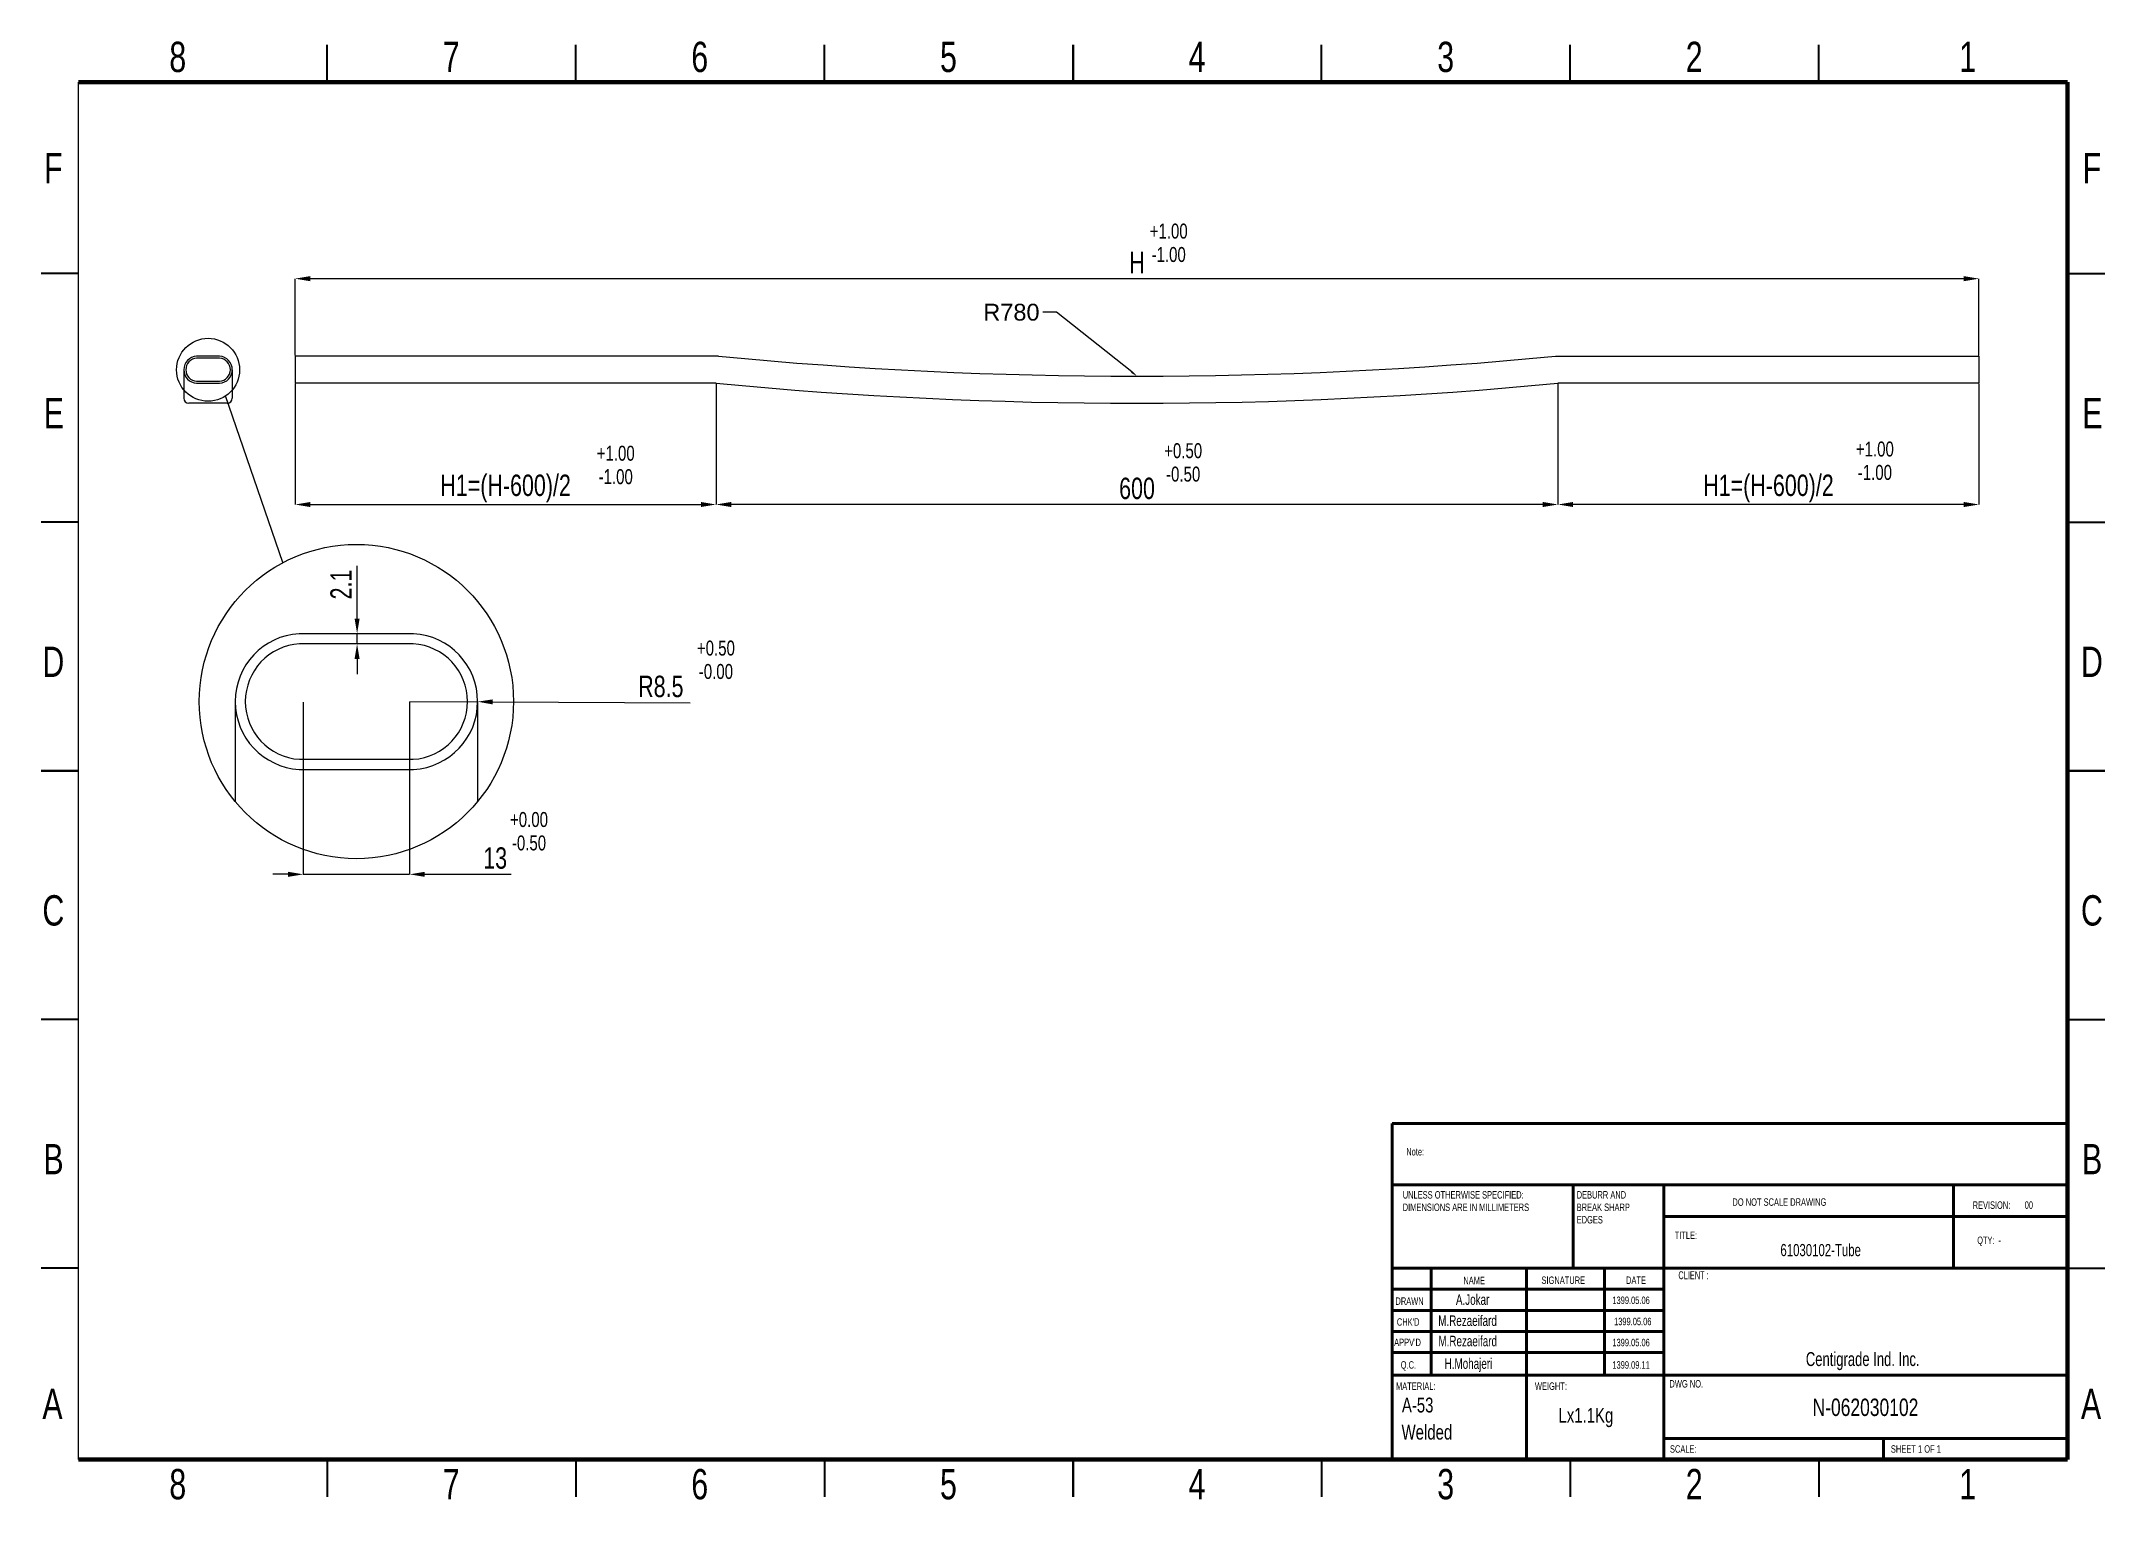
# Model space of a CAD drawing. Header units: millimetres. Extents: x 1020 to 2246, y -174 to 692.
import ezdxf
from ezdxf import colors
from ezdxf.entities.mleader import LeaderData, LeaderLine
from ezdxf.math import Vec2, Vec3

# ---------------------------------------------------------------- set-up
doc = ezdxf.new("R2010")
doc.units = ezdxf.units.MM
doc.styles.add('SLDTEXTSTYLE0', font='TXT', dxfattribs={"width": 0.75})
doc.styles.add('SLDTEXTSTYLE1', font='TXT', dxfattribs={"width": 0.686449})
doc.styles.add('SLDTEXTSTYLE2', font='TXT', dxfattribs={"width": 0.652778})
doc.styles.add('SLDTEXTSTYLE3', font='TXT', dxfattribs={"width": 0.692308})
doc.styles.add('SLDTEXTSTYLE4', font='TXT', dxfattribs={"width": 0.7})
doc.styles.add('SLDTEXTSTYLE5', font='TXT', dxfattribs={"width": 0.678571})
doc.styles.get("Standard").update_dxf_attribs({"font": 'arial.ttf'})
doc.dimstyles.new('Scale 4b1', dxfattribs={"dimscale": 6, "dimtxt": 2.116667, "dimasz": 1.5, "dimexe": 0, "dimexo": 0.0625, "dimgap": 0.529167, "dimtad": 1, "dimdec": 0, "dimlfac": 0.2, "dimrnd": 1e-09, "dimzin": 12, "dimdsep": 46, "dimtxsty": 'SLDTEXTSTYLE0', "dimcen": 0.09, "dimadec": 0, "dimazin": 3, "dimtfac": 1, "dimtdec": 0, "dimtmove": 0, "dimatfit": 0, "dimfxl": 1, "dimfrac": 2, "dimtolj": 1, "dimtzin": 12, "dimarcsym": 0})
doc.dimstyles.new('SLDDIMSTYLE9', dxfattribs={"dimscale": 6, "dimtxt": 2.116667, "dimasz": 1.5, "dimexe": 0, "dimexo": 0.0625, "dimgap": 0.529167, "dimtad": 1, "dimdec": 0, "dimrnd": 1e-09, "dimzin": 12, "dimdsep": 46, "dimtxsty": 'SLDTEXTSTYLE0', "dimcen": 0.09, "dimadec": 0, "dimazin": 3, "dimtfac": 1, "dimtdec": 0, "dimtmove": 0, "dimatfit": 0, "dimfxl": 1, "dimfrac": 2, "dimtolj": 1, "dimtzin": 12, "dimarcsym": 0})

# ---------------------------------------------------------------- blocks, each defined once
blk = doc.blocks.new('*D4')
at = {"color": 0, "lineweight": -2, "transparency": 16777216}
for p, q in [((1171.2, 505.2), (1171.2, 550.8)), ((2162.2, 550.8), (1180.2, 550.8)), ((2171.2, 505.2), (2171.2, 550.8))]:
    blk.add_line(p, q, dxfattribs=at)
at = {"color": 0, "transparency": 16777216}
for points in [[(1180.2, 552.3), (1180.2, 549.3), (1171.2, 550.8)], [(2162.2, 552.3), (2162.2, 549.3), (2171.2, 550.8)]]:
    blk.add_solid(points, dxfattribs=at)
at = {"layer": 'Defpoints', "color": 0, "transparency": 16777216}
for p in [(1171.2, 550.8), (1171.2, 504.8), (2171.2, 504.8)]:
    blk.add_point(p, dxfattribs=at)
at = {"color": 0, "transparency": 16777216, "insert": (1671.2, 560.4), "char_height": 12.7, "attachment_point": 5, "style": 'SLDTEXTSTYLE0'}
blk.add_mtext('\\A1;H', dxfattribs=at)
blk = doc.blocks.new('*D5')
at = {"color": 0, "lineweight": -2, "transparency": 16777216}
for p, q in [((1171.2, 488.3), (1171.2, 416.7)), ((1421.2, 488.3), (1421.2, 416.7)), ((1180.2, 416.7), (1412.2, 416.7))]:
    blk.add_line(p, q, dxfattribs=at)
at = {"color": 0, "transparency": 16777216}
for points in [[(1180.2, 418.2), (1180.2, 415.2), (1171.2, 416.7)], [(1412.2, 418.2), (1412.2, 415.2), (1421.2, 416.7)]]:
    blk.add_solid(points, dxfattribs=at)
at = {"layer": 'Defpoints', "color": 0, "transparency": 16777216}
for p in [(1171.2, 488.7), (1421.2, 488.7), (1421.2, 416.7)]:
    blk.add_point(p, dxfattribs=at)
at = {"color": 0, "transparency": 16777216, "insert": (1296.2, 426.2), "char_height": 12.7, "attachment_point": 5, "style": 'SLDTEXTSTYLE0'}
blk.add_mtext('\\A1;H1=(H-600)/2', dxfattribs=at)
blk = doc.blocks.new('*D6')
at = {"color": 0, "lineweight": -2, "transparency": 16777216}
for p, q in [((1921.2, 488.3), (1921.2, 416.7)), ((2171.2, 488.3), (2171.2, 416.7)), ((2162.2, 416.7), (1930.2, 416.7))]:
    blk.add_line(p, q, dxfattribs=at)
at = {"color": 0, "transparency": 16777216}
for points in [[(1930.2, 418.2), (1930.2, 415.2), (1921.2, 416.7)], [(2162.2, 418.2), (2162.2, 415.2), (2171.2, 416.7)]]:
    blk.add_solid(points, dxfattribs=at)
at = {"layer": 'Defpoints', "color": 0, "transparency": 16777216}
for p in [(1921.2, 488.7), (2171.2, 488.7), (1921.2, 416.7)]:
    blk.add_point(p, dxfattribs=at)
at = {"color": 0, "transparency": 16777216, "insert": (2046.2, 426.2), "char_height": 12.7, "attachment_point": 5, "style": 'SLDTEXTSTYLE0'}
blk.add_mtext('\\A1;H1=(H-600)/2', dxfattribs=at)
blk = doc.blocks.new('*D7')
at = {"color": 0, "lineweight": -2, "transparency": 16777216}
for p, q in [((1421.2, 488.3), (1421.2, 416.7)), ((1921.2, 488.3), (1921.2, 416.7)), ((1912.2, 416.7), (1430.2, 416.7))]:
    blk.add_line(p, q, dxfattribs=at)
at = {"color": 0, "transparency": 16777216}
for points in [[(1430.2, 418.2), (1430.2, 415.2), (1421.2, 416.7)], [(1912.2, 418.2), (1912.2, 415.2), (1921.2, 416.7)]]:
    blk.add_solid(points, dxfattribs=at)
at = {"layer": 'Defpoints', "color": 0, "transparency": 16777216}
for p in [(1421.2, 488.7), (1921.2, 488.7), (1421.2, 416.7)]:
    blk.add_point(p, dxfattribs=at)
at = {"color": 0, "transparency": 16777216, "insert": (1671.2, 426.2), "char_height": 12.7, "attachment_point": 5, "style": 'SLDTEXTSTYLE0'}
blk.add_mtext('\\A1;600', dxfattribs=at)
blk = doc.blocks.new('*D8')
at = {"color": 0, "lineweight": -2, "transparency": 16777216}
for p, q in [((1176, 299.3), (1176, 197.1)), ((1239.2, 299.3), (1239.2, 197.1)), ((1167, 197.1), (1158, 197.1)), ((1176, 197.1), (1239.2, 197.1)), ((1248.2, 197.1), (1299.5, 197.1))]:
    blk.add_line(p, q, dxfattribs=at)
at = {"color": 0, "transparency": 16777216}
for points in [[(1167, 198.6), (1167, 195.6), (1176, 197.1)], [(1248.2, 198.6), (1248.2, 195.6), (1239.2, 197.1)]]:
    blk.add_solid(points, dxfattribs=at)
at = {"layer": 'Defpoints', "color": 0, "transparency": 16777216}
for p in [(1176, 299.7), (1239.2, 299.7), (1176, 197.1)]:
    blk.add_point(p, dxfattribs=at)
at = {"color": 0, "transparency": 16777216, "insert": (1290, 206.7), "char_height": 12.7, "attachment_point": 5, "style": 'SLDTEXTSTYLE0'}
blk.add_mtext('\\A1;13', dxfattribs=at)
blk = doc.blocks.new('*D9')
at = {"color": 0, "lineweight": -2, "transparency": 16777216}
for p, q in [((1239.2, 299.7), (1279.6, 299.6)), ((1288.6, 299.5), (1405.8, 299))]:
    blk.add_line(p, q, dxfattribs=at)
at = {"color": 0, "transparency": 16777216}
blk.add_solid([(1288.6, 301), (1288.6, 298), (1279.6, 299.6)], dxfattribs=at)
at = {"layer": 'Defpoints', "color": 0, "transparency": 16777216}
for p in [(1239.2, 299.7), (1279.6, 299.6)]:
    blk.add_point(p, dxfattribs=at)
at = {"color": 0, "transparency": 16777216, "insert": (1388.4, 308.6), "char_height": 12.7, "attachment_point": 5, "rotation": 359.7653, "style": 'SLDTEXTSTYLE0'}
blk.add_mtext('\\A1;R8.5', dxfattribs=at)
blk = doc.blocks.new('*D10')
at = {"color": 0, "lineweight": -2, "transparency": 16777216}
for p, q in [((1208, 349), (1208, 380.3)), ((1215.2, 340), (1208, 340)), ((1208, 334), (1208, 340)), ((1215.2, 334), (1208, 334)), ((1208, 325), (1208, 316))]:
    blk.add_line(p, q, dxfattribs=at)
at = {"color": 0, "transparency": 16777216}
for points in [[(1206.5, 349), (1209.5, 349), (1208, 340)], [(1206.5, 325), (1209.5, 325), (1208, 334)]]:
    blk.add_solid(points, dxfattribs=at)
at = {"layer": 'Defpoints', "color": 0, "transparency": 16777216}
for p in [(1208, 340), (1215.6, 340), (1215.6, 334)]:
    blk.add_point(p, dxfattribs=at)
at = {"color": 0, "transparency": 16777216, "insert": (1198.5, 369.2), "char_height": 12.7, "attachment_point": 5, "rotation": 90, "style": 'SLDTEXTSTYLE0'}
blk.add_mtext('\\A1;2.1', dxfattribs=at)
blk = doc.blocks.new('SW_NOTE_62')
at = {"color": 0, "linetype": 'Continuous', "lineweight": 0, "char_height": 1.5, "attachment_point": 1, "style": 'SLDTEXTSTYLE0'}
for s, insert in [('UNLESS OTHERWISE SPECIFIED:', (0, 1.93)), ('DIMENSIONS ARE IN MILLIMETERS', (0, -0.57))]:
    blk.add_mtext(s, dxfattribs=dict(at, insert=insert))
blk = doc.blocks.new('SW_NOTE_63')
at = {"color": 0, "linetype": 'Continuous', "lineweight": 0, "char_height": 1.5, "attachment_point": 1, "style": 'SLDTEXTSTYLE0'}
for s, insert in [('DEBURR AND', (0, 1.93)), ('BREAK SHARP', (0, -0.57)), ('EDGES', (0, -3.07))]:
    blk.add_mtext(s, dxfattribs=dict(at, insert=insert))

msp = doc.modelspace()

# ---------------------------------------------------------------- linework, layer by layer
at = {"color": 7, "linetype": 'Continuous', "lineweight": 35}
for p, q in [((1190.2, 667.5), (1190.2, 689.7)), ((1337.9, 667.5), (1337.9, 689.7)), ((1485.5, 667.5), (1485.5, 689.7)), ((1633.2, 689.7), (1633.2, 667.5)), ((1633.2, 667.5), (1633.2, 689.7)), ((1780.8, 667.5), (1780.8, 689.7)), ((1928.5, 667.5), (1928.5, 689.7)), ((2076.1, 667.5), (2076.1, 689.7)), ((1042.6, 553.8), (1020.4, 553.8)), ((2223.8, 553.8), (2245.9, 553.8)), ((1042.6, 406.2), (1020.4, 406.2)), ((2223.8, 406.2), (2245.9, 406.2)), ((1020.4, 258.6), (1042.6, 258.6)), ((1042.6, 258.6), (1020.4, 258.6)), ((2245.9, 258.6), (2223.8, 258.6)), ((2223.8, 258.6), (2245.9, 258.6)), ((1042.6, 110.9), (1020.4, 110.9)), ((2223.8, 110.9), (2245.9, 110.9)), ((1042.6, -36.7), (1020.4, -36.7)), ((2223.8, -36.7), (2245.9, -36.7)), ((1190.2, -150.4), (1190.2, -172.6)), ((1337.9, -150.4), (1337.9, -172.6)), ((1485.5, -150.4), (1485.5, -172.6)), ((1633.2, -172.6), (1633.2, -150.4)), ((1633.2, -150.4), (1633.2, -172.6)), ((1780.8, -150.4), (1780.8, -172.6)), ((1928.5, -150.4), (1928.5, -172.6)), ((2076.1, -150.4), (2076.1, -172.6))]:
    msp.add_line(p, q, dxfattribs=at)
at = {"color": 7, "linetype": 'Continuous', "lineweight": 18}
msp.add_line((1042.6, -150.4), (1042.6, 667.5), dxfattribs=at)
at = {"color": 7, "linetype": 'Continuous', "lineweight": 70}
for p, q in [((1042.6, 667.5), (2223.8, 667.5)), ((2223.8, 667.5), (2223.8, -150.4)), ((2223.8, -150.4), (1042.6, -150.4))]:
    msp.add_line(p, q, dxfattribs=at)
for p, q in [((1171.2, 504.8), (1171.2, 488.7)), ((1422.7, 504.7), (1171.2, 504.8)), ((1919.7, 504.7), (2171.2, 504.7)), ((2171.2, 504.8), (2171.2, 488.7)), ((1105.1, 496.7), (1105.1, 479.8)), ((1133.9, 496.7), (1133.9, 479.8)), ((1164, 382.2), (1129.9, 481.2)), ((1421.2, 488.7), (1171.2, 488.7)), ((2171.2, 488.7), (1921.2, 488.7)), ((1130.9, 476.8), (1108.1, 476.8)), ((1135.6, 299.7), (1135.6, 240.4)), ((1279.6, 299.7), (1279.6, 240.4))]:
    msp.add_line(p, q)
at = {"color": 7, "linetype": 'Continuous', "lineweight": 50}
for p, q in [((1822.8, 49.2), (2223.8, 49.2)), ((1822.8, 49.2), (1822.8, 12.7)), ((1822.8, 12.7), (2223.8, 12.7)), ((1822.8, 12.7), (1822.8, -149.7)), ((1930.2, 12.7), (1930.2, -36.7)), ((1984, 12.7), (1984, -150.4)), ((2156.1, -36.7), (2156.1, 12.7)), ((2223.8, -6.1), (1984, -6.1)), ((2223.8, -36.7), (1822.8, -36.7)), ((1845.8, -36.7), (1845.8, -100.2)), ((1902.5, -36.7), (1902.5, -149.7)), ((1948.9, -36.7), (1948.9, -100.2)), ((1984, -149.7), (1984, -36.7)), ((1984, -49.3), (1822.8, -49.3)), ((1984, -61.8), (1822.8, -61.8)), ((1984, -74.4), (1822.8, -74.4)), ((1984, -86.9), (1822.8, -86.9)), ((1853.5, -100.2), (1822.8, -100.2)), ((1853.5, -100.2), (2223.8, -100.2)), ((1984, -137.9), (2223.8, -137.9)), ((2114.5, -150.4), (2114.5, -137.9))]:
    msp.add_line(p, q, dxfattribs=at)
at = {"linetype": 'ByBlock', "lineweight": 9}
for points in [[(1126.3, 488.7, 0.942825), (1126.3, 504.8), (1112.7, 504.8, 0.942848), (1112.7, 488.7)], [(1126.3, 489.9, 0.938181), (1126.3, 503.6), (1112.7, 503.6, 0.938207), (1112.7, 489.9)], [(1241.6, 259.4, 0.942825), (1241.6, 340), (1173.6, 340, 0.942848), (1173.6, 259.4)], [(1241.4, 265.4, 0.938181), (1241.4, 334), (1173.8, 334, 0.938207), (1173.8, 265.4)]]:
    msp.add_lwpolyline(points, format="xyb", close=True, dxfattribs=at)
for centre, radius in [((1119.5, 496.7), 18.7), ((1207.6, 299.7), 93.3)]:
    msp.add_circle(centre, radius)
for centre, radius, start, end in [((1671.2, 3104.9), 2612, 264.5406, 275.4577), ((1108.1, 479.8), 3, 180, 270), ((1130.9, 479.8), 3, 270, 0), ((1671.2, 3104.9), 2628.1, 264.5406, 275.4577)]:
    msp.add_arc(centre, radius, start, end)

# ---------------------------------------------------------------- block references
at = {"color": 7, "linetype": 'Continuous', "lineweight": 0, "xscale": 2.952941914767065, "yscale": 2.952941914767065, "zscale": 2.952941914767065}
for name, p in [('SW_NOTE_62', (1829, 3.3)), ('SW_NOTE_63', (1932.3, 3.3))]:
    msp.add_blockref(name, p, dxfattribs=at)

# ---------------------------------------------------------------- texts
at = {"color": 7, "linetype": 'Continuous', "lineweight": 0}
for s, insert, char_height, attachment_point, style in [('8', (1101.5, 691.5), 18, 2, 'SLDTEXTSTYLE0'), ('7', (1263.9, 691.5), 18, 2, 'SLDTEXTSTYLE0'), ('6', (1411.5, 691.5), 18, 2, 'SLDTEXTSTYLE0'), ('5', (1559.2, 691.5), 18, 2, 'SLDTEXTSTYLE0'), ('4', (1706.8, 691.5), 18, 2, 'SLDTEXTSTYLE0'), ('3', (1854.5, 691.5), 18, 2, 'SLDTEXTSTYLE0'), ('2', (2002.1, 691.5), 18, 2, 'SLDTEXTSTYLE0'), ('1', (2164.5, 691.5), 18, 2, 'SLDTEXTSTYLE0'), ('F', (1027.6, 625.4), 18, 2, 'SLDTEXTSTYLE0'), ('F', (2238.3, 625.4), 18, 2, 'SLDTEXTSTYLE0'), ('E', (1027.9, 480), 18, 2, 'SLDTEXTSTYLE0'), ('E', (2238.6, 480), 18, 2, 'SLDTEXTSTYLE0'), ('D', (1027.6, 332.3), 18, 2, 'SLDTEXTSTYLE0'), ('D', (2238.3, 332.3), 18, 2, 'SLDTEXTSTYLE0'), ('C', (1027.6, 184.7), 18, 2, 'SLDTEXTSTYLE0'), ('C', (2238.3, 184.7), 18, 2, 'SLDTEXTSTYLE0'), ('B', (1027.7, 37), 18, 2, 'SLDTEXTSTYLE0'), ('B', (2238.4, 37), 18, 2, 'SLDTEXTSTYLE0'), ('Note:', (1831.1, 34.6), 4.43, 1, 'SLDTEXTSTYLE0'), ('DO NOT SCALE DRAWING', (2024.8, 4.7), 4.429, 1, 'SLDTEXTSTYLE0'), ('REVISION:       00', (2167.5, 2.9), 4.429, 1, 'SLDTEXTSTYLE2'), ('TITLE:', (1990.5, -15), 4.43, 1, 'SLDTEXTSTYLE0'), ('61030102-Tube ', (2053.3, -22.4), 7.235, 1, 'SLDTEXTSTYLE4'), ('QTY:  -', (2170.2, -18), 4.43, 1, 'SLDTEXTSTYLE5'), ('NAME', (1865, -41.9), 4.43, 1, 'SLDTEXTSTYLE0'), ('SIGNATURE', (1911.4, -41.7), 4.43, 1, 'SLDTEXTSTYLE0'), ('DATE', (1961.6, -41.7), 4.43, 1, 'SLDTEXTSTYLE0'), ('CLIENT :', (1992.7, -38.6), 4.69, 1, 'SLDTEXTSTYLE4'), ('DRAWN', (1824.7, -54.1), 4.43, 1, 'SLDTEXTSTYLE1'), ('A.Jokar', (1860.6, -52.3), 6.25, 1, 'SLDTEXTSTYLE4'), ('1399.05.06', (1953.5, -53.6), 4.43, 1, 'SLDTEXTSTYLE0'), ("CHK'D", (1825.5, -66.5), 4.43, 1, 'SLDTEXTSTYLE0'), ('M.Rezaeifard', (1850.1, -64.8), 6.25, 1, 'SLDTEXTSTYLE4'), ('1399.05.06', (1954.5, -66.2), 4.43, 1, 'SLDTEXTSTYLE0'), ("APPV'D", (1823.9, -78.6), 4.43, 1, 'SLDTEXTSTYLE0'), ('M.Rezaeifard', (1850.2, -76.9), 6.25, 1, 'SLDTEXTSTYLE4'), ('1399.05.06', (1953.5, -78.7), 4.43, 1, 'SLDTEXTSTYLE0'), ('Q.C.', (1827.8, -92), 4.43, 1, 'SLDTEXTSTYLE0'), ('H.Mohajeri', (1853.9, -90.3), 6.25, 1, 'SLDTEXTSTYLE4'), ('1399.09.11', (1953.5, -92), 4.43, 1, 'SLDTEXTSTYLE0'), ('Centigrade Ind. Inc.', (2068.4, -86.6), 8.268, 1, 'SLDTEXTSTYLE4'), ('A', (1027.1, -108.4), 18, 2, 'SLDTEXTSTYLE0'), ('MATERIAL:', (1825, -104.6), 4.43, 1, 'SLDTEXTSTYLE0'), ('WEIGHT:', (1907.5, -104.6), 4.43, 1, 'SLDTEXTSTYLE0'), ('DWG NO.', (1987.4, -103.2), 4.43, 1, 'SLDTEXTSTYLE0'), ('A', (2237.8, -108.4), 18, 2, 'SLDTEXTSTYLE0'), ('A-53', (1828.5, -113.6), 8.85, 1, 'SLDTEXTSTYLE0'), ('Lx1.1Kg', (1921.5, -119.7), 8.85, 1, 'SLDTEXTSTYLE0'), ('N-062030102', (2072.4, -114.2), 10.335, 1, 'SLDTEXTSTYLE0'), ('Welded', (1828.3, -129.7), 8.85, 1, 'SLDTEXTSTYLE0'), ('SCALE:', (1987.7, -141.9), 4.43, 1, 'SLDTEXTSTYLE0'), ('SHEET 1 OF 1', (2118.9, -141.9), 4.429, 1, 'SLDTEXTSTYLE3'), ('8', (1101.5, -156), 18, 2, 'SLDTEXTSTYLE0'), ('7', (1263.9, -156), 18, 2, 'SLDTEXTSTYLE0'), ('6', (1411.5, -156), 18, 2, 'SLDTEXTSTYLE0'), ('5', (1559.2, -156), 18, 2, 'SLDTEXTSTYLE0'), ('4', (1706.8, -156), 18, 2, 'SLDTEXTSTYLE0'), ('3', (1854.5, -156), 18, 2, 'SLDTEXTSTYLE0'), ('2', (2002.1, -156), 18, 2, 'SLDTEXTSTYLE0'), ('1', (2164.5, -156), 18, 2, 'SLDTEXTSTYLE0')]:
    msp.add_mtext(s, dxfattribs=dict(at, insert=insert, char_height=char_height, attachment_point=attachment_point, style=style))
at = {"color": 7, "linetype": 'Continuous', "lineweight": 18, "char_height": 8.89, "attachment_point": 2, "style": 'SLDTEXTSTYLE0'}
for s, insert in [('\\A1;+1.00', (1690, 583.5)), ('\\A1;-1.00', (1690, 569.6)), ('\\A1;+1.00', (2109.4, 454.1)), ('\\A1;+1.00', (1361.6, 451.6)), ('\\A1;+0.50', (1698.6, 453.1)), ('\\A1;-1.00', (1361.6, 437.7)), ('\\A1;-0.50', (1698.6, 439.2)), ('\\A1;-1.00', (2109.4, 440.2)), ('\\A1;+0.50', (1421.1, 335.9)), ('\\A1;-0.00', (1421.1, 322)), ('\\A1;+0.00', (1310.1, 234.1)), ('\\A1;-0.50', (1310.1, 220.2))]:
    msp.add_mtext(s, dxfattribs=dict(at, insert=insert))

# ---------------------------------------------------------------- dimensions: what is measured, and where the dimension line sits
for base, p1, p2, text, picture, middle in [((1171.2, 550.8), (2171.2, 504.8), (1171.2, 504.8), 'H', '*D4', (1671.2, 560.4)), ((1421.2, 416.7), (1171.2, 488.7), (1421.2, 488.7), 'H1=(H-600)/2', '*D5', (1296.2, 426.2)), ((1421.2, 416.7), (1921.2, 488.7), (1421.2, 488.7), '600', '*D7', (1671.2, 426.2)), ((1921.2, 416.7), (2171.2, 488.7), (1921.2, 488.7), 'H1=(H-600)/2', '*D6', (2046.2, 426.2))]:
    dim = msp.add_linear_dim(base=base, p1=p1, p2=p2, text=text, dimstyle='SLDDIMSTYLE9')
    dim.commit()
    dim.dimension.update_dxf_attribs({"geometry": picture, "text_midpoint": middle})
dim = msp.add_linear_dim(base=(1208, 340), p1=(1215.6, 334), p2=(1215.6, 340), angle=90, text='2.1', dimstyle='Scale 4b1')
dim.commit()
dim.dimension.update_dxf_attribs({"geometry": '*D10', "text_midpoint": (1198.5, 369.2)})
dim = msp.add_radius_dim(center=(1239.2, 299.7), mpoint=(1279.6, 299.6), text='R8.5', dimstyle='Scale 4b1')
dim.commit()
dim.dimension.update_dxf_attribs({"geometry": '*D9', "text_midpoint": (1388.3, 299.1), "dimtype": 164})
dim = msp.add_linear_dim(base=(1176, 197.1), p1=(1239.2, 299.7), p2=(1176, 299.7), dimstyle='Scale 4b1')
dim.commit()
dim.dimension.update_dxf_attribs({"geometry": '*D8', "text_midpoint": (1290, 197.1), "dimtype": 160})

# ---------------------------------------------------------------- leaders
ml = msp.add_multileader_mtext('Standard')
ml.set_content('R780', color=256)
ml.set_leader_properties()
ml.build(insert=Vec2(0, 0))
ctx = ml.context
ctx.base_point, ctx.char_height, ctx.plane_origin = Vec3(1579.7, 530.9), 10, Vec3(1671.2, 492.9)
ctx.text_align_type = 2
notes = []
notes.append((ctx, [(1, (1, 1, 0), (1623.3, 530.9), (-1, 0), 8, [(0, [(1671.2, 492.9)], 0, [])])]))
ctx.mtext.insert, ctx.mtext.alignment, ctx.mtext.flow_direction = Vec3(1613.3, 535.9), 3, 5
for ctx, leaders in notes:
    for number, flags, end, landing, length, lines in leaders:
        leader = LeaderData()
        leader.index, (leader.has_last_leader_line, leader.has_dogleg_vector, leader.attachment_direction) = number, flags
        leader.last_leader_point, leader.dogleg_vector, leader.dogleg_length = Vec3(end), Vec3(landing), length
        for number, points, colour, breaks in lines:
            line = LeaderLine()
            line.index, line.vertices, line.color, line.breaks = number, Vec3.list(points), colors.encode_raw_color(colour), breaks
            leader.lines.append(line)
        ctx.leaders.append(leader)

doc.saveas('drawing.dxf')
